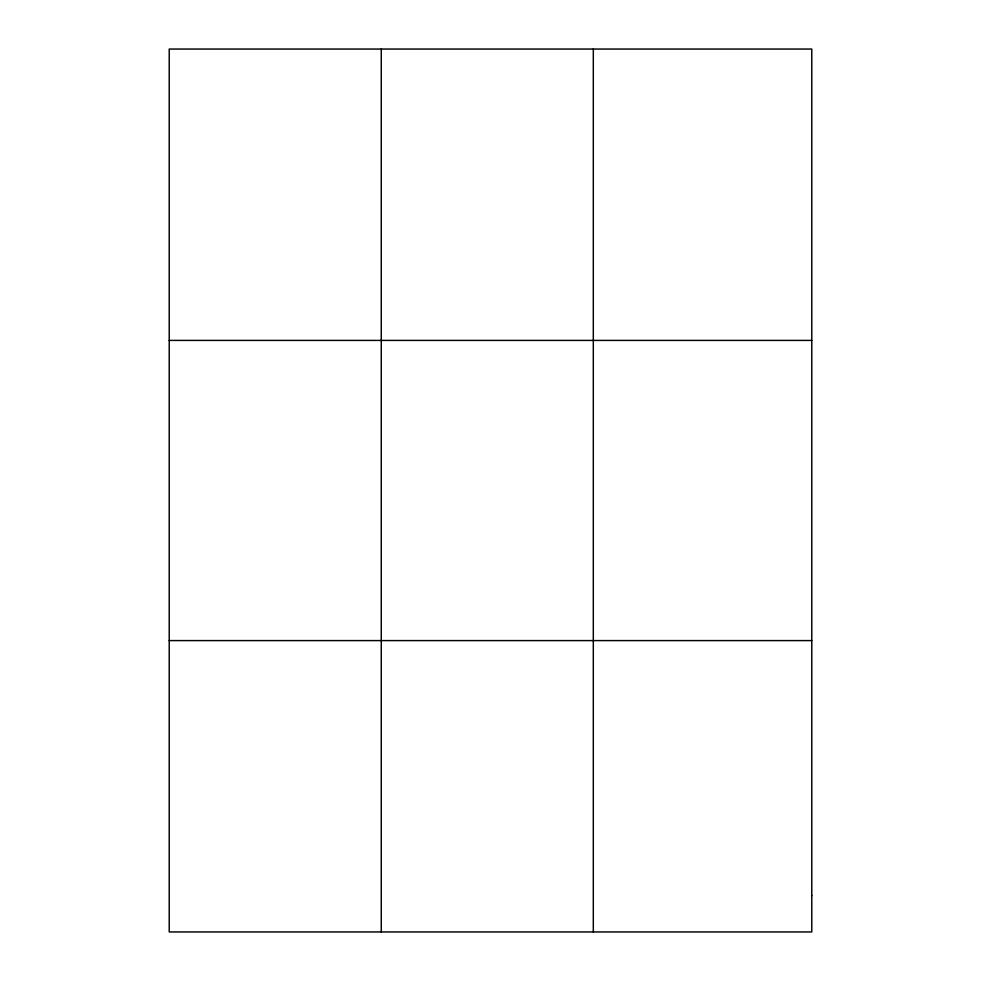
<?xml version="1.0" encoding="UTF-8"?>
<svg xmlns="http://www.w3.org/2000/svg" width="981" height="981" viewBox="0 0 981 981"><rect width="100%" height="100%" fill="white"/><g stroke="black" fill="none" stroke-linecap="round" stroke-linejoin="round"><path stroke-width="1.47" d="M381.266 49.05L381.266 931.95M593.309 49.05L593.309 931.95M169.222 340.407L811.778 340.407M169.222 640.593L811.778 640.593M811.778 895.53L811.778 931.95L169.222 931.95L169.222 49.05L811.778 49.05L811.778 895.53"/></g></svg>
